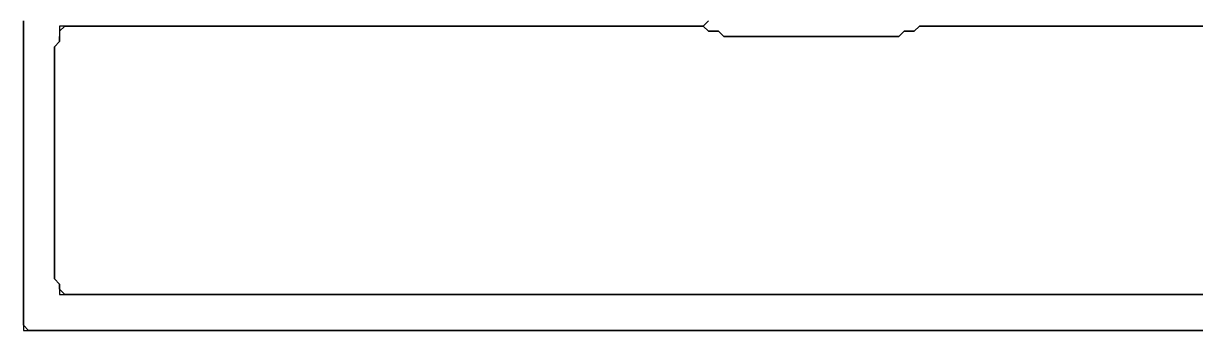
# Model space of a CAD drawing. Header units: metres. Extents: x 39 to 1548, y -1178 to -131.
# Drawn here: x 736 to 964, y -724 to -664.5 of the extents above; entities that cross this region are included whole.
import ezdxf

# ---------------------------------------------------------------- set-up
doc = ezdxf.new("R2010")
doc.units = ezdxf.units.M

msp = doc.modelspace()

# ---------------------------------------------------------------- linework, layer by layer
for points in [[(965, -724), (964, -724), (963, -724), (962, -724), (961, -724), (960, -724), (959, -724), (958, -724), (957, -724), (956, -724), (955, -724), (954, -724), (953, -724), (952, -724), (951, -724), (950, -724), (949, -724), (948, -724), (947, -724), (946, -724), (945, -724), (944, -724), (943, -724), (942, -724), (941, -724), (940, -724), (939, -724), (938, -724), (937, -724), (936, -724), (935, -724), (934, -724), (933, -724), (932, -724), (931, -724), (930, -724), (929, -724), (928, -724), (927, -724), (926, -724), (925, -724), (924, -724), (923, -724), (922, -724), (921, -724), (920, -724), (919, -724), (918, -724), (917, -724), (916, -724), (915, -724), (914, -724), (913, -724), (912, -724), (911, -724), (910, -724), (909, -724), (908, -724), (907, -724), (906, -724), (905, -724), (904, -724), (903, -724), (902, -724), (901, -724), (900, -724), (899, -724), (898, -724), (897, -724), (896, -724), (895, -724), (894, -724), (893, -724), (892, -724), (891, -724), (890, -724), (889, -724), (888, -724), (887, -724), (886, -724), (885, -724), (884, -724), (883, -724), (882, -724), (881, -724), (880, -724), (879, -724), (878, -724), (877, -724), (876, -724), (875, -724), (874, -724), (873, -724), (872, -724), (871, -724), (870, -724), (869, -724), (868, -724), (867, -724), (866, -724), (865, -724), (864, -724), (863, -724), (862, -724), (861, -724), (860, -724), (859, -724), (858, -724), (857, -724), (856, -724), (855, -724), (854, -724), (853, -724), (852, -724), (851, -724), (850, -724), (849, -724), (848, -724), (847, -724), (846, -724), (845, -724), (844, -724), (843, -724), (842, -724), (841, -724), (840, -724), (839, -724), (838, -724), (837, -724), (836, -724), (835, -724), (834, -724), (833, -724), (832, -724), (831, -724), (830, -724), (829, -724), (828, -724), (827, -724), (826, -724), (825, -724), (824, -724), (823, -724), (822, -724), (821, -724), (820, -724), (819, -724), (818, -724), (817, -724), (816, -724), (815, -724), (814, -724), (813, -724), (812, -724), (811, -724), (810, -724), (809, -724), (808, -724), (807, -724), (806, -724), (805, -724), (804, -724), (803, -724), (802, -724), (801, -724), (800, -724), (799, -724), (798, -724), (797, -724), (796, -724), (795, -724), (794, -724), (793, -724), (792, -724), (791, -724), (790, -724), (789, -724), (788, -724), (787, -724), (786, -724), (785, -724), (784, -724), (783, -724), (782, -724), (781, -724), (780, -724), (779, -724), (778, -724), (777, -724), (776, -724), (775, -724), (774, -724), (773, -724), (772, -724), (771, -724), (770, -724), (769, -724), (768, -724), (767, -724), (766, -724), (765, -724), (764, -724), (763, -724), (762, -724), (761, -724), (760, -724), (759, -724), (758, -724), (757, -724), (756, -724), (755, -724), (754, -724), (753, -724), (752, -724), (751, -724), (750, -724), (749, -724), (748, -724), (747, -724), (746, -724), (745, -724), (744, -724), (743, -724), (742, -724), (741, -724), (740, -724), (739, -724), (738, -724), (737, -724), (736, -723), (736, -722), (736, -721), (736, -720), (736, -719), (736, -718), (736, -717), (736, -716), (736, -715), (736, -714), (736, -713), (736, -712), (736, -711), (736, -710), (736, -709), (736, -708), (736, -707), (736, -706), (736, -705), (736, -704), (736, -703), (736, -702), (736, -701), (736, -700), (736, -699), (736, -698), (736, -697), (736, -696), (736, -695), (736, -694), (736, -693), (736, -692), (736, -691), (736, -690), (736, -689), (736, -688), (736, -687), (736, -686), (736, -685), (736, -684), (736, -683), (736, -682), (736, -681), (736, -680), (736, -679), (736, -678), (736, -677), (736, -676), (736, -675), (736, -674), (736, -673), (736, -672), (736, -671), (736, -670), (736, -669), (736, -668), (736, -667), (736, -666), (736, -665), (736, -664)], [(736, -664), (736, -665), (736, -666), (736, -667), (736, -668), (736, -669), (736, -670), (736, -671), (736, -672), (736, -673), (736, -674), (736, -675), (736, -676), (736, -677), (736, -678), (736, -679), (736, -680), (736, -681), (736, -682), (736, -683), (736, -684), (736, -685), (736, -686), (736, -687), (736, -688), (736, -689), (736, -690), (736, -691), (736, -692), (736, -693), (736, -694), (736, -695), (736, -696), (736, -697), (736, -698), (736, -699), (736, -700), (736, -701), (736, -702), (736, -703), (736, -704), (736, -705), (736, -706), (736, -707), (736, -708), (736, -709), (736, -710), (736, -711), (736, -712), (736, -713), (736, -714), (736, -715), (736, -716), (736, -717), (736, -718), (736, -719), (736, -720), (736, -721), (736, -722), (736, -723), (736, -724), (737, -724), (738, -724), (739, -724), (740, -724), (741, -724), (742, -724), (743, -724), (744, -724), (745, -724), (746, -724), (747, -724), (748, -724), (749, -724), (750, -724), (751, -724), (752, -724), (753, -724), (754, -724), (755, -724), (756, -724), (757, -724), (758, -724), (759, -724), (760, -724), (761, -724), (762, -724), (763, -724), (764, -724), (765, -724), (766, -724), (767, -724), (768, -724), (769, -724), (770, -724), (771, -724), (772, -724), (773, -724), (774, -724), (775, -724), (776, -724), (777, -724), (778, -724), (779, -724), (780, -724), (781, -724), (782, -724), (783, -724), (784, -724), (785, -724), (786, -724), (787, -724), (788, -724), (789, -724), (790, -724), (791, -724), (792, -724), (793, -724), (794, -724), (795, -724), (796, -724), (797, -724), (798, -724), (799, -724), (800, -724), (801, -724), (802, -724), (803, -724), (804, -724), (805, -724), (806, -724), (807, -724), (808, -724), (809, -724), (810, -724), (811, -724), (812, -724), (813, -724), (814, -724), (815, -724), (816, -724), (817, -724), (818, -724), (819, -724), (820, -724), (821, -724), (822, -724), (823, -724), (824, -724), (825, -724), (826, -724), (827, -724), (828, -724), (829, -724), (830, -724), (831, -724), (832, -724), (833, -724), (834, -724), (835, -724), (836, -724), (837, -724), (838, -724), (839, -724), (840, -724), (841, -724), (842, -724), (843, -724), (844, -724), (845, -724), (846, -724), (847, -724), (848, -724), (849, -724), (850, -724), (851, -724), (852, -724), (853, -724), (854, -724), (855, -724), (856, -724), (857, -724), (858, -724), (859, -724), (860, -724), (861, -724), (862, -724), (863, -724), (864, -724), (865, -724), (866, -724), (867, -724), (868, -724), (869, -724), (870, -724), (871, -724), (872, -724), (873, -724), (874, -724), (875, -724), (876, -724), (877, -724), (878, -724), (879, -724), (880, -724), (881, -724), (882, -724), (883, -724), (884, -724), (885, -724), (886, -724), (887, -724), (888, -724), (889, -724), (890, -724), (891, -724), (892, -724), (893, -724), (894, -724), (895, -724), (896, -724), (897, -724), (898, -724), (899, -724), (900, -724), (901, -724), (902, -724), (903, -724), (904, -724), (905, -724), (906, -724), (907, -724), (908, -724), (909, -724), (910, -724), (911, -724), (912, -724), (913, -724), (914, -724), (915, -724), (916, -724), (917, -724), (918, -724), (919, -724), (920, -724), (921, -724), (922, -724), (923, -724), (924, -724), (925, -724), (926, -724), (927, -724), (928, -724), (929, -724), (930, -724), (931, -724), (932, -724), (933, -724), (934, -724), (935, -724), (936, -724), (937, -724), (938, -724), (939, -724), (940, -724), (941, -724), (942, -724), (943, -724), (944, -724), (945, -724), (946, -724), (947, -724), (948, -724), (949, -724), (950, -724), (951, -724), (952, -724), (953, -724), (954, -724), (955, -724), (956, -724), (957, -724), (958, -724), (959, -724), (960, -724), (961, -724), (962, -724), (963, -724), (964, -724), (965, -724)], [(869, -664), (868, -665), (867, -665), (866, -665), (865, -665), (864, -665), (863, -665), (862, -665), (861, -665), (860, -665), (859, -665), (858, -665), (857, -665), (856, -665), (855, -665), (854, -665), (853, -665), (852, -665), (851, -665), (850, -665), (849, -665), (848, -665), (847, -665), (846, -665), (845, -665), (844, -665), (843, -665), (842, -665), (841, -665), (840, -665), (839, -665), (838, -665), (837, -665), (836, -665), (835, -665), (834, -665), (833, -665), (832, -665), (831, -665), (830, -665), (829, -665), (828, -665), (827, -665), (826, -665), (825, -665), (824, -665), (823, -665), (822, -665), (821, -665), (820, -665), (819, -665), (818, -665), (817, -665), (816, -665), (815, -665), (814, -665), (813, -665), (812, -665), (811, -665), (810, -665), (809, -665), (808, -665), (807, -665), (806, -665), (805, -665), (804, -665), (803, -665), (802, -665), (801, -665), (800, -665), (799, -665), (798, -665), (797, -665), (796, -665), (795, -665), (794, -665), (793, -665), (792, -665), (791, -665), (790, -665), (789, -665), (788, -665), (787, -665), (786, -665), (785, -665), (784, -665), (783, -665), (782, -665), (781, -665), (780, -665), (779, -665), (778, -665), (777, -665), (776, -665), (775, -665), (774, -665), (773, -665), (772, -665), (771, -665), (770, -665), (769, -665), (768, -665), (767, -665), (766, -665), (765, -665), (764, -665), (763, -665), (762, -665), (761, -665), (760, -665), (759, -665), (758, -665), (757, -665), (756, -665), (755, -665), (754, -665), (753, -665), (752, -665), (751, -665), (750, -665), (749, -665), (748, -665), (747, -665), (746, -665), (745, -665), (744, -665), (743, -665), (743, -666), (743, -667), (743, -668), (742, -669), (742, -670), (742, -671), (742, -672), (742, -673), (742, -674), (742, -675), (742, -676), (742, -677), (742, -678), (742, -679), (742, -680), (742, -681), (742, -682), (742, -683), (742, -684), (742, -685), (742, -686), (742, -687), (742, -688), (742, -689), (742, -690), (742, -691), (742, -692), (742, -693), (742, -694), (742, -695), (742, -696), (742, -697), (742, -698), (742, -699), (742, -700), (742, -701), (742, -702), (742, -703), (742, -704), (742, -705), (742, -706), (742, -707), (742, -708), (742, -709), (742, -710), (742, -711), (742, -712), (742, -713), (742, -714), (743, -715), (743, -716), (743, -717), (744, -717), (745, -717), (746, -717), (747, -717), (748, -717), (749, -717), (750, -717), (751, -717), (752, -717), (753, -717), (754, -717), (755, -717), (756, -717), (757, -717), (758, -717), (759, -717), (760, -717), (761, -717), (762, -717), (763, -717), (764, -717), (765, -717), (766, -717), (767, -717), (768, -717), (769, -717), (770, -717), (771, -717), (772, -717), (773, -717), (774, -717), (775, -717), (776, -717), (777, -717), (778, -717), (779, -717), (780, -717), (781, -717), (782, -717), (783, -717), (784, -717), (785, -717), (786, -717), (787, -717), (788, -717), (789, -717), (790, -717), (791, -717), (792, -717), (793, -717), (794, -717), (795, -717), (796, -717), (797, -717), (798, -717), (799, -717), (800, -717), (801, -717), (802, -717), (803, -717), (804, -717), (805, -717), (806, -717), (807, -717), (808, -717), (809, -717), (810, -717), (811, -717), (812, -717), (813, -717), (814, -717), (815, -717), (816, -717), (817, -717), (818, -717), (819, -717), (820, -717), (821, -717), (822, -717), (823, -717), (824, -717), (825, -717), (826, -717), (827, -717), (828, -717), (829, -717), (830, -717), (831, -717), (832, -717), (833, -717), (834, -717), (835, -717), (836, -717), (837, -717), (838, -717), (839, -717), (840, -717), (841, -717), (842, -717), (843, -717), (844, -717), (845, -717), (846, -717), (847, -717), (848, -717), (849, -717), (850, -717), (851, -717), (852, -717), (853, -717), (854, -717), (855, -717), (856, -717), (857, -717), (858, -717), (859, -717), (860, -717), (861, -717), (862, -717), (863, -717), (864, -717), (865, -717), (866, -717), (867, -717), (868, -717), (869, -717), (870, -717), (871, -717), (872, -717), (873, -717), (874, -717), (875, -717), (876, -717), (877, -717), (878, -717), (879, -717), (880, -717), (881, -717), (882, -717), (883, -717), (884, -717), (885, -717), (886, -717), (887, -717), (888, -717), (889, -717), (890, -717), (891, -717), (892, -717), (893, -717), (894, -717), (895, -717), (896, -717), (897, -717), (898, -717), (899, -717), (900, -717), (901, -717), (902, -717), (903, -717), (904, -717), (905, -717), (906, -717), (907, -717), (908, -717), (909, -717), (910, -717), (911, -717), (912, -717), (913, -717), (914, -717), (915, -717), (916, -717), (917, -717), (918, -717), (919, -717), (920, -717), (921, -717), (922, -717), (923, -717), (924, -717), (925, -717), (926, -717), (927, -717), (928, -717), (929, -717), (930, -717), (931, -717), (932, -717), (933, -717), (934, -717), (935, -717), (936, -717), (937, -717), (938, -717), (939, -717), (940, -717), (941, -717), (942, -717), (943, -717), (944, -717), (945, -717), (946, -717), (947, -717), (948, -717), (949, -717), (950, -717), (951, -717), (952, -717), (953, -717), (954, -717), (955, -717), (956, -717), (957, -717), (958, -717), (959, -717), (960, -717), (961, -717), (962, -717), (963, -717), (964, -717), (965, -717)], [(743, -666), (744, -665), (745, -665), (746, -665), (747, -665), (748, -665), (749, -665), (750, -665), (751, -665), (752, -665), (753, -665), (754, -665), (755, -665), (756, -665), (757, -665), (758, -665), (759, -665), (760, -665), (761, -665), (762, -665), (763, -665), (764, -665), (765, -665), (766, -665), (767, -665), (768, -665), (769, -665), (770, -665), (771, -665), (772, -665), (773, -665), (774, -665), (775, -665), (776, -665), (777, -665), (778, -665), (779, -665), (780, -665), (781, -665), (782, -665), (783, -665), (784, -665), (785, -665), (786, -665), (787, -665), (788, -665), (789, -665), (790, -665), (791, -665), (792, -665), (793, -665), (794, -665), (795, -665), (796, -665), (797, -665), (798, -665), (799, -665), (800, -665), (801, -665), (802, -665), (803, -665), (804, -665), (805, -665), (806, -665), (807, -665), (808, -665), (809, -665), (810, -665), (811, -665), (812, -665), (813, -665), (814, -665), (815, -665), (816, -665), (817, -665), (818, -665), (819, -665), (820, -665), (821, -665), (822, -665), (823, -665), (824, -665), (825, -665), (826, -665), (827, -665), (828, -665), (829, -665), (830, -665), (831, -665), (832, -665), (833, -665), (834, -665), (835, -665), (836, -665), (837, -665), (838, -665), (839, -665), (840, -665), (841, -665), (842, -665), (843, -665), (844, -665), (845, -665), (846, -665), (847, -665), (848, -665), (849, -665), (850, -665), (851, -665), (852, -665), (853, -665), (854, -665), (855, -665), (856, -665), (857, -665), (858, -665), (859, -665), (860, -665), (861, -665), (862, -665), (863, -665), (864, -665), (865, -665), (866, -665), (867, -665), (868, -665), (869, -666), (870, -666), (871, -666), (872, -667), (873, -667), (874, -667), (875, -667), (876, -667), (877, -667), (878, -667), (879, -667), (880, -667), (881, -667), (882, -667), (883, -667), (884, -667), (885, -667), (886, -667), (887, -667), (888, -667), (889, -667), (890, -667), (891, -667), (892, -667), (893, -667), (894, -667), (895, -667), (896, -667), (897, -667), (898, -667), (899, -667), (900, -667), (901, -667), (902, -667), (903, -667), (904, -667), (905, -667), (906, -667), (907, -666), (908, -666), (909, -666), (910, -665), (911, -665), (912, -665), (913, -665), (914, -665), (915, -665), (916, -665), (917, -665), (918, -665), (919, -665), (920, -665), (921, -665), (922, -665), (923, -665), (924, -665), (925, -665), (926, -665), (927, -665), (928, -665), (929, -665), (930, -665), (931, -665), (932, -665), (933, -665), (934, -665), (935, -665), (936, -665), (937, -665), (938, -665), (939, -665), (940, -665), (941, -665), (942, -665), (943, -665), (944, -665), (945, -665), (946, -665), (947, -665), (948, -665), (949, -665), (950, -665), (951, -665), (952, -665), (953, -665), (954, -665), (955, -665), (956, -665), (957, -665), (958, -665), (959, -665), (960, -665), (961, -665), (962, -665), (963, -665), (964, -665), (965, -665)], [(965, -665), (964, -665), (963, -665), (962, -665), (961, -665), (960, -665), (959, -665), (958, -665), (957, -665), (956, -665), (955, -665), (954, -665), (953, -665), (952, -665), (951, -665), (950, -665), (949, -665), (948, -665), (947, -665), (946, -665), (945, -665), (944, -665), (943, -665), (942, -665), (941, -665), (940, -665), (939, -665), (938, -665), (937, -665), (936, -665), (935, -665), (934, -665), (933, -665), (932, -665), (931, -665), (930, -665), (929, -665), (928, -665), (927, -665), (926, -665), (925, -665), (924, -665), (923, -665), (922, -665), (921, -665), (920, -665), (919, -665), (918, -665), (917, -665), (916, -665), (915, -665), (914, -665), (913, -665), (912, -665), (911, -665), (910, -665), (909, -666), (908, -666), (907, -666), (906, -667), (905, -667), (904, -667), (903, -667), (902, -667), (901, -667), (900, -667), (899, -667), (898, -667), (897, -667), (896, -667), (895, -667), (894, -667), (893, -667), (892, -667), (891, -667), (890, -667), (889, -667), (888, -667), (887, -667), (886, -667), (885, -667), (884, -667), (883, -667), (882, -667), (881, -667), (880, -667), (879, -667), (878, -667), (877, -667), (876, -667), (875, -667), (874, -667), (873, -667), (872, -667), (871, -666), (870, -666), (869, -666), (868, -665)], [(965, -717), (964, -717), (963, -717), (962, -717), (961, -717), (960, -717), (959, -717), (958, -717), (957, -717), (956, -717), (955, -717), (954, -717), (953, -717), (952, -717), (951, -717), (950, -717), (949, -717), (948, -717), (947, -717), (946, -717), (945, -717), (944, -717), (943, -717), (942, -717), (941, -717), (940, -717), (939, -717), (938, -717), (937, -717), (936, -717), (935, -717), (934, -717), (933, -717), (932, -717), (931, -717), (930, -717), (929, -717), (928, -717), (927, -717), (926, -717), (925, -717), (924, -717), (923, -717), (922, -717), (921, -717), (920, -717), (919, -717), (918, -717), (917, -717), (916, -717), (915, -717), (914, -717), (913, -717), (912, -717), (911, -717), (910, -717), (909, -717), (908, -717), (907, -717), (906, -717), (905, -717), (904, -717), (903, -717), (902, -717), (901, -717), (900, -717), (899, -717), (898, -717), (897, -717), (896, -717), (895, -717), (894, -717), (893, -717), (892, -717), (891, -717), (890, -717), (889, -717), (888, -717), (887, -717), (886, -717), (885, -717), (884, -717), (883, -717), (882, -717), (881, -717), (880, -717), (879, -717), (878, -717), (877, -717), (876, -717), (875, -717), (874, -717), (873, -717), (872, -717), (871, -717), (870, -717), (869, -717), (868, -717), (867, -717), (866, -717), (865, -717), (864, -717), (863, -717), (862, -717), (861, -717), (860, -717), (859, -717), (858, -717), (857, -717), (856, -717), (855, -717), (854, -717), (853, -717), (852, -717), (851, -717), (850, -717), (849, -717), (848, -717), (847, -717), (846, -717), (845, -717), (844, -717), (843, -717), (842, -717), (841, -717), (840, -717), (839, -717), (838, -717), (837, -717), (836, -717), (835, -717), (834, -717), (833, -717), (832, -717), (831, -717), (830, -717), (829, -717), (828, -717), (827, -717), (826, -717), (825, -717), (824, -717), (823, -717), (822, -717), (821, -717), (820, -717), (819, -717), (818, -717), (817, -717), (816, -717), (815, -717), (814, -717), (813, -717), (812, -717), (811, -717), (810, -717), (809, -717), (808, -717), (807, -717), (806, -717), (805, -717), (804, -717), (803, -717), (802, -717), (801, -717), (800, -717), (799, -717), (798, -717), (797, -717), (796, -717), (795, -717), (794, -717), (793, -717), (792, -717), (791, -717), (790, -717), (789, -717), (788, -717), (787, -717), (786, -717), (785, -717), (784, -717), (783, -717), (782, -717), (781, -717), (780, -717), (779, -717), (778, -717), (777, -717), (776, -717), (775, -717), (774, -717), (773, -717), (772, -717), (771, -717), (770, -717), (769, -717), (768, -717), (767, -717), (766, -717), (765, -717), (764, -717), (763, -717), (762, -717), (761, -717), (760, -717), (759, -717), (758, -717), (757, -717), (756, -717), (755, -717), (754, -717), (753, -717), (752, -717), (751, -717), (750, -717), (749, -717), (748, -717), (747, -717), (746, -717), (745, -717), (744, -717), (743, -716), (743, -715), (742, -714), (742, -713), (742, -712), (742, -711), (742, -710), (742, -709), (742, -708), (742, -707), (742, -706), (742, -705), (742, -704), (742, -703), (742, -702), (742, -701), (742, -700), (742, -699), (742, -698), (742, -697), (742, -696), (742, -695), (742, -694), (742, -693), (742, -692), (742, -691), (742, -690), (742, -689), (742, -688), (742, -687), (742, -686), (742, -685), (742, -684), (742, -683), (742, -682), (742, -681), (742, -680), (742, -679), (742, -678), (742, -677), (742, -676), (742, -675), (742, -674), (742, -673), (742, -672), (742, -671), (742, -670), (742, -669), (743, -668), (743, -667)]]:
    msp.add_lwpolyline(points)

doc.saveas('drawing.dxf')
